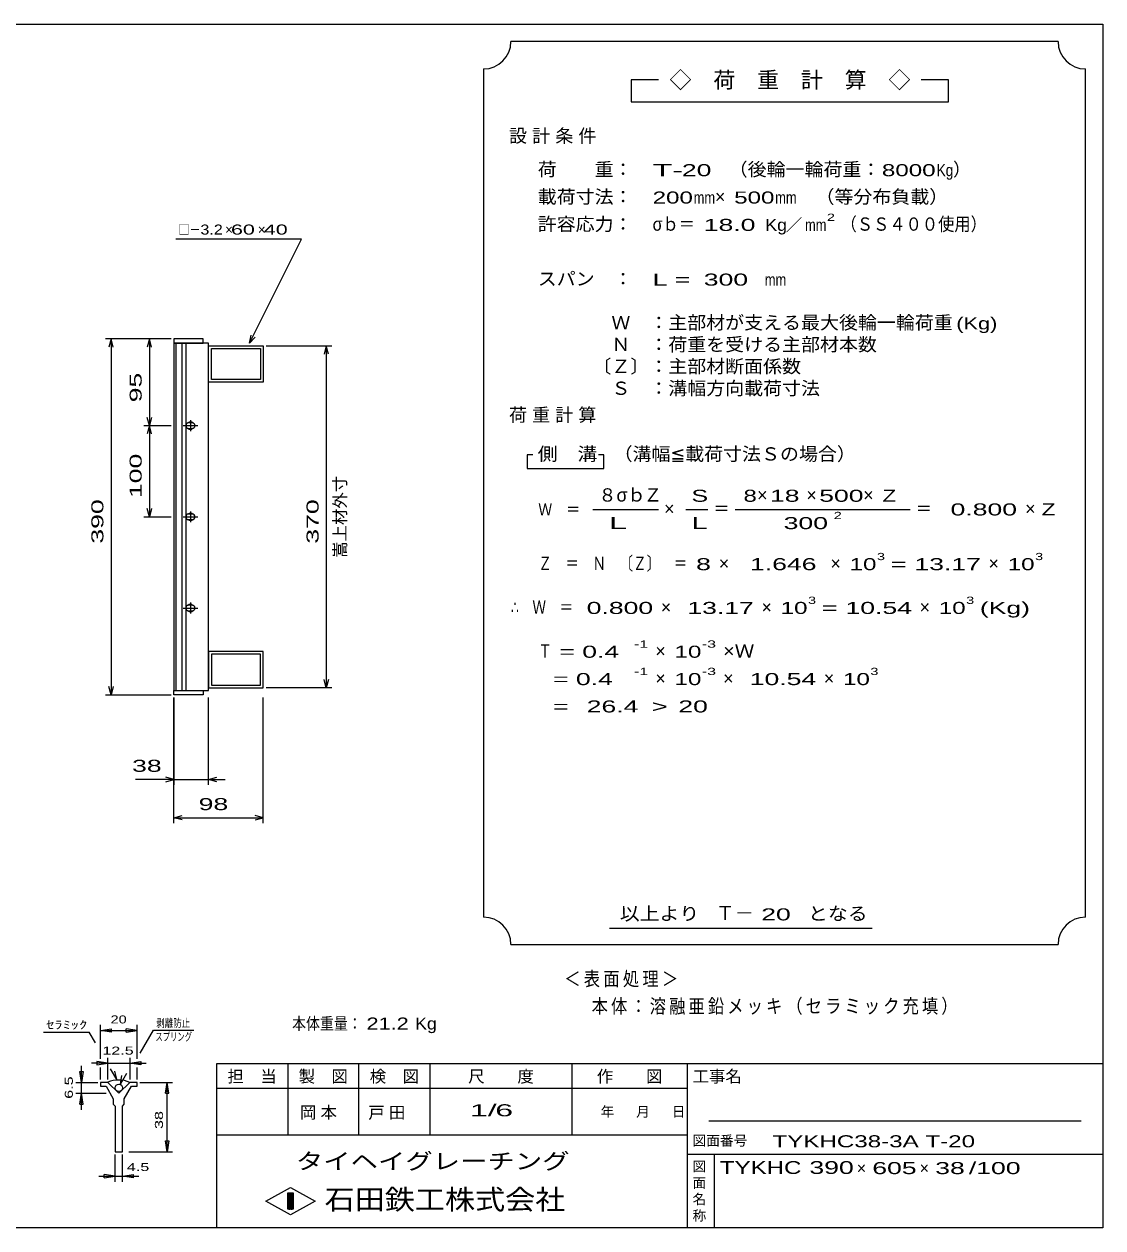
# Model space of a CAD drawing. Units: millimetres, scale not verified. Extents: x -1092 to 1034, y -771 to 635.
# Drawn here: x -149 to 1034, y -685 to 635 of the extents above; entities that cross this region are included whole.
import ezdxf
from ezdxf.enums import TextEntityAlignment as Align

# ---------------------------------------------------------------- set-up
doc = ezdxf.new("R2010")
doc.units = ezdxf.units.MM
doc.header["$LTSCALE"] = 6
for name, color, linetype, lineweight in [('0_2', 150, 'Continuous', 25), ('16', 3, 'Continuous', 25), ('22', 2, 'Continuous', 25), ('32', 4, 'Continuous', 25)]:
    doc.layers.add(name, color=color, linetype=linetype, lineweight=lineweight)
doc.styles.add('ベクトル', font='')
doc.styles.get('ベクトル').set_extended_font_data('ベクトル')

msp = doc.modelspace()

# ---------------------------------------------------------------- linework, layer by layer
at = {"layer": '0_2'}
for p, q in [((-1041.6, 635.4), (1034.4, 635.4)), ((1034.4, 635.4), (1034.4, -684.6)), ((1034.4, -504.6), (62.4, -504.6)), ((62.4, -504.6), (62.4, -684.6)), ((140.4, -504.6), (140.4, -582.6)), ((218.4, -582.6), (218.4, -504.6)), ((296.4, -504.6), (296.4, -582.6)), ((452.4, -582.6), (452.4, -504.6)), ((578.4, -504.6), (578.4, -684.6)), ((578.4, -531.6), (62.4, -531.6)), ((1010.4, -567.6), (602.4, -567.6)), ((62.4, -582.6), (578.4, -582.6)), ((578.4, -603.6), (1034.4, -603.6)), ((608.4, -684.6), (608.4, -603.6)), ((116.4, -655.2), (143.4, -640.2)), ((140.4, -646.2), (146.4, -646.2)), ((140.4, -664.2), (140.4, -646.2)), ((140.4, -646.2), (141.6, -646.2)), ((141.6, -646.2), (141.6, -664.2)), ((142.8, -664.2), (142.8, -646.2)), ((142.8, -646.2), (144, -646.2)), ((143.4, -640.2), (170.4, -655.2)), ((144, -646.2), (144, -664.2)), ((145.2, -664.2), (145.2, -646.2)), ((145.2, -646.2), (146.4, -646.2)), ((146.4, -646.2), (146.4, -664.2)), ((146.4, -646.2), (146.4, -664.2)), ((143.4, -670.2), (116.4, -655.2)), ((170.4, -655.2), (143.4, -670.2)), ((146.4, -664.2), (140.4, -664.2)), ((141.6, -664.2), (142.8, -664.2)), ((144, -664.2), (145.2, -664.2)), ((1034.4, -684.6), (-1041.6, -684.6))]:
    msp.add_line(p, q, dxfattribs=at)
at = {"layer": '16'}
for p, q in [((47.7, 290.1), (15.7, 290.1)), ((15.7, 290.1), (15.7, 285.6)), ((15.7, 285.6), (47.7, 285.6)), ((15.7, 285.6), (15.7, -95.4)), ((53.7, 285.6), (15.7, 285.6)), ((17.7, 285.6), (17.7, -95.4)), ((24.7, -95.4), (24.7, 285.6)), ((28.7, 285.6), (28.7, -95.4)), ((47.7, 285.6), (47.7, 290.1)), ((53.7, -95.4), (53.7, 285.6)), ((53.7, 282.6), (113.7, 282.6)), ((53.7, 242.6), (53.7, 282.6)), ((56.7, 279.6), (110.7, 279.6)), ((56.7, 245.6), (56.7, 279.6)), ((110.7, 279.6), (110.7, 245.6)), ((113.7, 282.6), (113.7, 242.6)), ((113.7, 242.6), (53.7, 242.6)), ((110.7, 245.6), (56.7, 245.6)), ((35.7, 198.1), (31.7, 198.1)), ((33.7, 201.1), (33.7, 189.1)), ((25.7, 195.1), (41.7, 195.1)), ((31.7, 192.1), (35.7, 192.1)), ((25.7, 95.1), (41.7, 95.1)), ((35.7, 98.1), (31.7, 98.1)), ((33.7, 101.1), (33.7, 89.1)), ((31.7, 92.1), (35.7, 92.1)), ((33.7, 1.1), (33.7, -10.9)), ((25.7, -4.9), (41.7, -4.9)), ((35.7, -1.9), (31.7, -1.9)), ((31.7, -7.9), (35.7, -7.9)), ((113.7, -52.4), (53.7, -52.4)), ((53.7, -52.4), (53.7, -92.4)), ((113.7, -92.4), (113.7, -52.4)), ((110.7, -55.4), (56.7, -55.4)), ((56.7, -55.4), (56.7, -89.4)), ((110.7, -89.4), (110.7, -55.4)), ((56.7, -89.4), (110.7, -89.4)), ((15.7, -95.4), (47.7, -95.4)), ((15.7, -99.9), (15.7, -95.4)), ((15.7, -95.4), (53.7, -95.4)), ((47.7, -99.9), (15.7, -99.9)), ((47.7, -95.4), (47.7, -99.9)), ((53.7, -92.4), (113.7, -92.4))]:
    msp.add_line(p, q, dxfattribs=at)
for centre, radius, start, end in [((31.7, 195.1), 3, 90, 270), ((33.7, 195.1), 4, 46.6, 133.4), ((35.7, 195.1), 3, 270, 90), ((33.7, 195.1), 4, 226.6, 313.4), ((31.7, 95.1), 3, 90, 270), ((33.7, 95.1), 4, 46.6, 133.4), ((35.7, 95.1), 3, 270, 90), ((33.7, 95.1), 4, 226.6, 313.4), ((31.7, -4.9), 3, 90, 270), ((33.7, -4.9), 4, 46.6, 133.4), ((33.7, -4.9), 4, 226.6, 313.4), ((35.7, -4.9), 3, 270, 90)]:
    msp.add_arc(centre, radius, start, end, dxfattribs=at)
at = {"layer": '22', "color": 4}
for p, q in [((985.2, 616.2), (385.2, 616.2)), ((355.2, 586.2), (355.2, -343.8)), ((1015.2, -343.8), (1015.2, 586.2)), ((547.2, 574.2), (517.2, 574.2)), ((517.2, 574.2), (517.2, 550.2)), ((865.2, 574.2), (835.2, 574.2)), ((865.2, 550.2), (865.2, 574.2)), ((517.2, 550.2), (865.2, 550.2)), ((155.7, 399.6), (17.7, 399.6)), ((98.7, 285.6), (155.7, 399.6)), ((98.7, 285.6), (100.5, 294.36)), ((98.7, 285.6), (104.7, 292.2)), ((12.7, 290.1), (-59.3, 290.1)), ((-53.3, 290.1), (-55.7, 281.1)), ((-50.9, 281.1), (-53.3, 290.1)), ((-53.3, 290.1), (-53.3, -99.9)), ((12.7, 290.1), (-17.3, 290.1)), ((-11.3, 290.1), (-13.7, 281.1)), ((-8.9, 281.1), (-11.3, 290.1)), ((-11.3, 290.1), (-11.3, 195.1)), ((116.7, 282.6), (188.7, 282.6)), ((182.7, 282.6), (180.3, 273.6)), ((185.1, 273.6), (182.7, 282.6)), ((182.7, 282.6), (182.7, -92.4)), ((-11.3, 195.1), (-13.7, 204.1)), ((-8.9, 204.1), (-11.3, 195.1)), ((-17.3, 195.1), (12.7, 195.1)), ((-11.3, 195.1), (-13.7, 186.1)), ((-8.9, 186.1), (-11.3, 195.1)), ((-11.3, 195.1), (-11.3, 95.1)), ((409.2, 163.2), (403.2, 163.2)), ((403.2, 163.2), (403.2, 148.2)), ((487.2, 163.2), (481.2, 163.2)), ((487.2, 148.2), (487.2, 163.2)), ((403.2, 148.2), (487.2, 148.2)), ((-17.3, 95.1), (12.7, 95.1)), ((-11.3, 95.1), (-13.7, 104.1)), ((-8.9, 104.1), (-11.3, 95.1)), ((475.2, 103.2), (547.2, 103.2)), ((577.2, 103.2), (601.2, 103.2)), ((631.2, 103.2), (823.2, 103.2)), ((-53.3, -99.9), (-55.7, -90.9)), ((-50.9, -90.9), (-53.3, -99.9)), ((182.7, -92.4), (180.3, -83.4)), ((185.1, -83.4), (182.7, -92.4)), ((-59.3, -99.9), (12.7, -99.9)), ((15.7, -102.9), (15.7, -198.9)), ((15.7, -240.9), (15.7, -102.9)), ((53.7, -198.9), (53.7, -102.9)), ((113.7, -240.9), (113.7, -102.9)), ((188.7, -92.4), (116.7, -92.4)), ((15.7, -192.9), (-26.3, -192.9)), ((15.7, -192.9), (6.7, -190.5)), ((6.7, -195.3), (15.7, -192.9)), ((15.7, -192.9), (53.7, -192.9)), ((53.7, -192.9), (62.7, -190.5)), ((62.7, -195.3), (53.7, -192.9)), ((53.7, -192.9), (71.7, -192.9)), ((15.7, -234.9), (24.7, -232.5)), ((24.7, -237.3), (15.7, -234.9)), ((15.7, -234.9), (113.7, -234.9)), ((113.7, -234.9), (104.7, -232.5)), ((104.7, -237.3), (113.7, -234.9)), ((493.2, -355.8), (781.2, -355.8)), ((385.2, -373.8), (985.2, -373.8))]:
    msp.add_line(p, q, dxfattribs=at)
for centre, start, end in [((355.2, 616.2), 270, 0), ((1015.2, 616.2), 180, 270), ((355.2, -373.8), 0, 90), ((1015.2, -373.8), 90, 180)]:
    msp.add_arc(centre, 30, start, end, dxfattribs=at)
at = {"layer": '32'}
for p, q in [((-64.8, -499.2), (-64.8, -462)), ((-24.8, -499.2), (-24.8, -462)), ((-127.4, -469.8), (-77.4, -469.8)), ((-70.4, -481.8), (-77.4, -469.8)), ((-64.8, -468), (-52.8, -466.2)), ((-52.8, -469.8), (-64.8, -468)), ((-64.8, -468), (-24.8, -468)), ((-52.8, -469.8), (-52.8, -466.2)), ((-24.8, -468), (-36.8, -466.2)), ((-36.8, -469.8), (-36.8, -466.2)), ((-36.8, -469.8), (-24.8, -468)), ((-21.2, -493), (-6.6, -467.8)), ((-6.6, -467.8), (37.4, -467.8)), ((-56.8, -522), (-56.8, -498)), ((-32.8, -498), (-32.8, -522)), ((-85.8, -525), (-87.6, -513)), ((-87.6, -513), (-84, -513)), ((-85.8, -525), (-85.8, -507)), ((-84, -513), (-85.8, -525)), ((-56.8, -504), (-74.8, -504)), ((-56.8, -504), (-68.8, -502.2)), ((-68.8, -502.2), (-68.8, -505.8)), ((-68.8, -505.8), (-56.8, -504)), ((-64.8, -522), (-64.8, -508.8)), ((-56.8, -504), (-32.8, -504)), ((-46.8, -522), (-53.8, -510)), ((-46.8, -522), (-49, -512.6)), ((-32.8, -504), (-20.8, -502.2)), ((-20.8, -505.8), (-32.8, -504)), ((-32.8, -504), (-14.8, -504)), ((-24.8, -522), (-24.8, -508.8)), ((-20.8, -502.2), (-20.8, -505.8)), ((-91.8, -525), (-67.8, -525)), ((-85.8, -537), (-85.8, -525)), ((-64.8, -525), (-64.8, -529)), ((-56.8, -525), (-64.8, -525)), ((-44.8, -537), (-56.8, -525)), ((-32.8, -525), (-44.8, -537)), ((-42.8, -527), (-36, -515)), ((-42.8, -527), (-41.4, -517.4)), ((-24.8, -525), (-32.8, -525)), ((-24.8, -529), (-24.8, -525)), ((-21.8, -525), (14.2, -525)), ((6.4, -537), (8.2, -525)), ((10, -537), (8.2, -525)), ((8.2, -601), (8.2, -525)), ((-91.8, -537), (-58.8, -537)), ((-87.6, -549), (-85.8, -537)), ((-84, -549), (-85.8, -537)), ((-85.8, -555), (-85.8, -537)), ((-64.8, -529), (-58.8, -529)), ((-58.8, -529), (-50.8, -543)), ((-38.8, -543), (-30.8, -529)), ((-30.8, -529), (-24.8, -529)), ((6.4, -537), (10, -537)), ((-87.6, -549), (-84, -549)), ((-50.8, -543), (-50.8, -549)), ((-50.8, -549), (-48.8, -551)), ((-48.8, -551), (-48.8, -601)), ((-40.8, -551), (-38.8, -549)), ((-40.8, -601), (-40.8, -551)), ((-38.8, -549), (-38.8, -543)), ((8.2, -601), (6.4, -589)), ((6.4, -589), (10, -589)), ((10, -589), (8.2, -601)), ((-48.8, -601), (-40.8, -601)), ((-48.8, -634), (-48.8, -604)), ((-40.8, -634), (-40.8, -604)), ((-33.8, -601), (14.2, -601)), ((-66.8, -628), (-48.8, -628)), ((-48.8, -628), (-60.8, -626.2)), ((-60.8, -629.8), (-60.8, -626.2)), ((-60.8, -629.8), (-48.8, -628)), ((-48.8, -628), (-40.8, -628)), ((-40.8, -628), (-28.8, -626.2)), ((-28.8, -629.8), (-40.8, -628)), ((-40.8, -628), (-22.8, -628)), ((-28.8, -629.8), (-28.8, -626.2))]:
    msp.add_line(p, q, dxfattribs=at)
msp.add_circle((-44.8, -531), 4, dxfattribs=at)
msp.add_arc((-45, -552.41), 30, 66, 113, dxfattribs=at)

# ---------------------------------------------------------------- texts
at = {"layer": '0_2', "style": 'ベクトル'}
for s, height, p in [('担\u3000当', 13.2, (74.4, -518.4)), ('製\u3000図', 13.2, (152.4, -518.4)), ('検\u3000図', 13.2, (230.4, -518.4)), ('尺\u3000\u3000度', 13.2, (338.4, -518.4)), ('作\u3000\u3000図', 13.2, (479.4, -518.4)), ('工事名', 13.2, (584.4, -518.4)), ('年', 11, (483.6, -557.1)), ('月', 11, (522.6, -557.1)), ('日', 11, (561.6, -557.1)), ('図面番号', 11, (584.4, -588.9)), ('図', 11, (584.4, -617.1)), ('面', 11, (584.4, -635.1)), ('名', 11, (584.4, -653.1)), ('称', 11, (584.4, -671.1))]:
    msp.add_text(s, height=height, dxfattribs=at).set_placement(p, align=Align.MIDDLE_LEFT)
at = {"layer": '0_2', "color": 222, "style": 'ベクトル'}
for s, height, width, p in [('タイヘイグレーチング', 17.6, 1.25, (149.4, -611.4)), ('石田鉄工株式会社', 21.99, 1.1, (180.9, -653.4))]:
    msp.add_text(s, height=height, dxfattribs=dict(at, width=width)).set_placement(p, align=Align.MIDDLE_LEFT)
at = {"layer": '22', "style": 'ベクトル'}
for s, height, p in [('◇\u3000荷\u3000重\u3000計\u3000算\u3000◇', 17.6, (559.2, 574.2)), ('）', 14.52, (870, 476.1)), ('×', 14.52, (609, 446.1)), ('／', 13.2, (686.7, 415.2)), ('×', 11, (71.7, 410.1)), ('×', 11, (107.7, 410.1)), ('８', 14.52, (481.2, 119.1)), ('σｂ', 14.52, (501, 119.1)), ('Ｚ', 14.52, (531, 119.1)), ('×', 14.52, (655.2, 119.1)), ('×', 14.52, (709.2, 119.1)), ('×', 14.52, (771.6, 119.1)), ('×', 14.52, (553.2, 104.1)), ('×', 14.52, (949.2, 104.1)), ('×', 14.52, (613.2, 44.1)), ('×', 14.52, (735.6, 44.1)), ('×', 14.52, (909, 44.1)), ('×', 14.52, (549.6, -3.9)), ('×', 14.52, (660, -3.9)), ('×', 14.52, (833.4, -3.9)), ('×', 14.52, (543.6, -51.9)), ('×', 14.52, (543.6, -81.9)), ('×', 14.52, (618, -81.9)), ('×', 14.52, (728.4, -81.9)), ('Ｔ－', 15.4, (609.6, -339.3)), ('×', 13.2, (764.4, -619)), ('×', 13.2, (833.4, -619))]:
    msp.add_text(s, height=height, dxfattribs=at).set_placement(p, align=Align.MIDDLE_LEFT)
for s, height, width, p in [('荷\u3000\u3000重：\u3000', 14.52, 1.05, (414.6, 476.1)), ('T-', 13.2, 2, (540.6, 475.2)), (' 20 ', 13.2, 1.65, (564.6, 475.2)), ('（後輪一輪荷重：', 14.52, 1.05, (624, 476.1)), ('8000', 13.2, 1.5, (792, 475.2)), ('Kg', 13.2, 0.85, (852, 475.2)), ('載荷寸法：\u3000', 14.52, 1.05, (414.6, 446.1)), ('200', 13.2, 1.5, (540.6, 445.2)), ('mm', 13.2, 0.8, (585.6, 445.2)), ('500', 13.2, 1.5, (630, 445.2)), ('mm', 13.2, 0.8, (675, 445.2)), ('\u3000（等分布負載）', 14.52, 1.05, (698.4, 446.1)), ('許容応力：\u3000', 14.52, 1.05, (414.6, 416.1)), ('σｂ＝', 14.52, 0.9, (540.6, 416.1)), ('2', 7.92, 1.5, (731.7, 423.6)), ('（ＳＳ４００使用）', 14.52, 0.9, (746.7, 416.1)), ('□－', 11, 0.8, (20.7, 410.1)), ('3.2', 11, 1.2, (44.7, 410.1)), (' 60 ', 11, 1.6, (71.7, 410.1)), (' 40 ', 11, 1.6, (107.7, 410.1)), (' 18.0', 13.2, 1.65, (588.6, 415.2)), ('Kg', 13.2, 1.1, (664.2, 415.2)), ('mm', 13.2, 0.8, (707.7, 415.2)), ('スパン\u3000：\u3000', 14.52, 1.05, (414.6, 356.1)), ('L = ', 13.2, 1.65, (540.6, 355.2)), (' 300 ', 13.2, 1.65, (588.6, 355.2)), ('mm', 13.2, 0.8, (663.6, 355.2)), ('\u3000Ｗ\u3000：主部材が支える最大後輪一輪荷重', 14.52, 1.05, (474.6, 308.1)), ('(Kg)', 13.2, 1.35, (873.6, 307.2)), ('\u3000Ｎ\u3000：荷重を受ける主部材本数', 14.52, 1.05, (474.6, 284.1)), ('〔Ｚ〕：主部材断面係数', 14.52, 1.05, (474.6, 260.1)), ('\u3000Ｓ\u3000：溝幅方向載荷寸法', 14.52, 1.05, (474.6, 236.1)), ('側\u3000溝', 14.52, 1.1, (414.6, 164.1)), ('\u3000（溝幅≦載荷寸法Ｓの場合）', 14.52, 1.05, (477, 164.1)), ('S', 13.2, 1.55, (583.2, 118.2)), ('8', 13.2, 1.5, (640.2, 118.2)), (' 18 ', 13.2, 1.65, (661.2, 118.2)), (' 500 ', 13.2, 1.65, (715.2, 118.2)), ('Z', 13.2, 1.4, (792.6, 118.2)), ('Ｗ\u3000＝', 13.2, 0.85, (415.2, 103.2)), ('＝', 14.52, 0.9, (607.2, 104.1)), ('＝', 14.52, 0.9, (829.2, 104.1)), (' 0.800', 13.2, 1.65, (859.2, 103.2)), ('Z', 13.2, 1.4, (967.2, 103.2)), ('L', 13.2, 1.8, (583.2, 88.2)), (' 300 ', 13.2, 1.65, (676.2, 88.2)), ('2', 7.92, 1.5, (739.2, 96.6)), ('Ｚ\u3000＝\u3000Ｎ\u3000〔Ｚ〕\u3000＝', 14.52, 0.75, (415.2, 44.1)), ('3', 7.92, 1.5, (786.6, 51.6)), ('3', 7.92, 1.5, (960, 51.6)), (' 8 ', 13.2, 1.65, (580.2, 43.2)), ('  1.646', 13.2, 1.65, (631.2, 43.2)), ('10', 13.2, 1.5, (756.6, 43.2)), ('=', 13.2, 1.7, (801.6, 43.2)), (' 13.17', 13.2, 1.65, (819.6, 43.2)), ('10', 13.2, 1.5, (930, 43.2)), ('∴\u3000Ｗ\u3000＝', 14.52, 0.75, (385.2, -3.9)), (' 0.800', 13.2, 1.65, (460.2, -4.8)), (' 13.17', 13.2, 1.65, (570.6, -4.8)), ('10', 13.2, 1.5, (681, -4.8)), ('3', 7.92, 1.5, (711, 3.6)), (' 10.54', 13.2, 1.65, (744, -4.8)), ('10', 13.2, 1.5, (854.4, -4.8)), ('3', 7.92, 1.5, (884.4, 3.6)), ('(Kg)', 13.2, 1.65, (899.4, -4.8)), ('=', 13.2, 1.7, (726, -4.8)), ('Ｔ', 14.52, 0.75, (415.2, -51.9)), (' = 0.4', 13.2, 1.65, (430.2, -52.8)), ('-1', 7.918, 1.65, (520.2, -44.4)), ('10', 13.2, 1.5, (564.6, -52.8)), ('-3', 7.918, 1.65, (594.6, -44.4)), ('×Ｗ', 14.52, 1.1, (618, -51.9)), ('  = 0.4', 13.2, 1.65, (415.2, -82.8)), ('-1', 7.918, 1.65, (520.2, -74.4)), ('10', 13.2, 1.5, (564.6, -82.8)), ('-3', 7.918, 1.65, (594.6, -74.4)), (' 10.54', 13.2, 1.65, (639, -82.8)), ('10', 13.2, 1.5, (749.4, -82.8)), ('3', 7.92, 1.5, (779.4, -74.4)), ('  =', 13.2, 1.65, (415.2, -112.8)), (' 26.4', 13.2, 1.65, (460.2, -112.8)), ('>', 13.2, 1.7, (539.7, -112.8)), (' 20 ', 13.2, 1.65, (560.7, -112.8)), (' 38 ', 13.2, 1.65, (-38.3, -177.9)), (' 98 ', 13.2, 1.65, (34.7, -219.9)), ('以上より\u3000', 14.52, 1.1, (504.6, -339.9)), (' 20 ', 13.2, 1.65, (651.6, -340.8)), ('となる', 14.52, 1.1, (711, -339.9)), ('本体重量：', 13.2, 0.85, (145.2, -460.5)), (' 21.2', 13.2, 1.35, (220.2, -460.5)), ('Kg', 13.2, 1.1, (280.2, -460.5)), ('1/', 13.2, 2, (340.2, -555.6)), (' 6 ', 13.2, 2, (358.2, -555.6)), ('TYKHC38-3A T-20', 13.2, 1.5, (672, -589.6)), ('TYKHC', 14.08, 1.4, (614.4, -618.4)), (' 390 ', 14.08, 1.55, (704.4, -618.4)), (' 605 ', 13.2, 1.65, (773.4, -619)), (' 38 ', 13.2, 1.65, (842.4, -619)), ('/', 13.2, 1.65, (887.4, -619)), (' 100 ', 13.2, 1.65, (887.4, -619))]:
    msp.add_text(s, height=height, dxfattribs=dict(at, width=width)).set_placement(p, align=Align.MIDDLE_LEFT)
at = {"layer": '22', "style": 'ベクトル', "width": 1.65}
for s, p in [(' 95 ', (-26.3, 212.6)), (' 100 ', (-26.3, 107.6)), (' 390 ', (-68.3, 57.6)), (' 370', (167.7, 57.6))]:
    msp.add_text(s, height=13.2, rotation=90, dxfattribs=at).set_placement(p, align=Align.MIDDLE_LEFT)
at = {"layer": '22', "style": 'ベクトル'}
msp.add_text('嵩上材外寸', height=13.2, rotation=90, dxfattribs=at).set_placement((197.7, 50.1), align=Align.MIDDLE_LEFT)
at = {"layer": '22', "attachment_point": 4, "style": 'ベクトル'}
for s, insert, char_height in [('\\T1.28;設計条件', (383.1, 512.1), 14.52), ('\\T1.28;荷重計算', (383.1, 206.1), 14.52), ('\\T1.5;\\W2;\\~L\\~', (478.2, 88.2), 13.2), ('\\T1.2;\\W0.85;＜表面処理＞', (443.7, -412.3), 15.4), ('\\T1.19;\\W0.85;本体：溶融亜鉛メッキ', (473.7, -442.3), 15.4), ('\\T1.19;\\W0.85;（セラミック充填）', (687.2, -442.3), 15.4), ('\\T1.25;岡本\u3000', (153.9, -558.6), 13.2), ('\\T1.25;戸田\u3000', (228.9, -558.9), 13.2)]:
    msp.add_mtext(s, dxfattribs=dict(at, insert=insert, char_height=char_height))
at = {"layer": '32', "color": 2, "style": 'ベクトル'}
for s, width, p in [('ｾﾗﾐｯｸ', 1.5, (-124.4, -462)), ('20', 1.35, (-53.8, -456)), ('剥離防止', 0.75, (-3.6, -460)), ('スプリング', 0.65, (-4.6, -475)), ('12.5', 1.5, (-62.8, -490.2)), (' 4.5 ', 1.5, (-40.8, -617.8))]:
    msp.add_text(s, height=8.798, dxfattribs=dict(at, width=width)).set_placement(p, align=Align.MIDDLE_LEFT)
at = {"layer": '32', "color": 2, "style": 'ベクトル', "width": 1.5}
for s, p in [('6.5', (-99.6, -543)), (' 38 ', (-0.8, -581))]:
    msp.add_text(s, height=8.798, rotation=90, dxfattribs=at).set_placement(p, align=Align.MIDDLE_LEFT)

doc.saveas('drawing.dxf')
